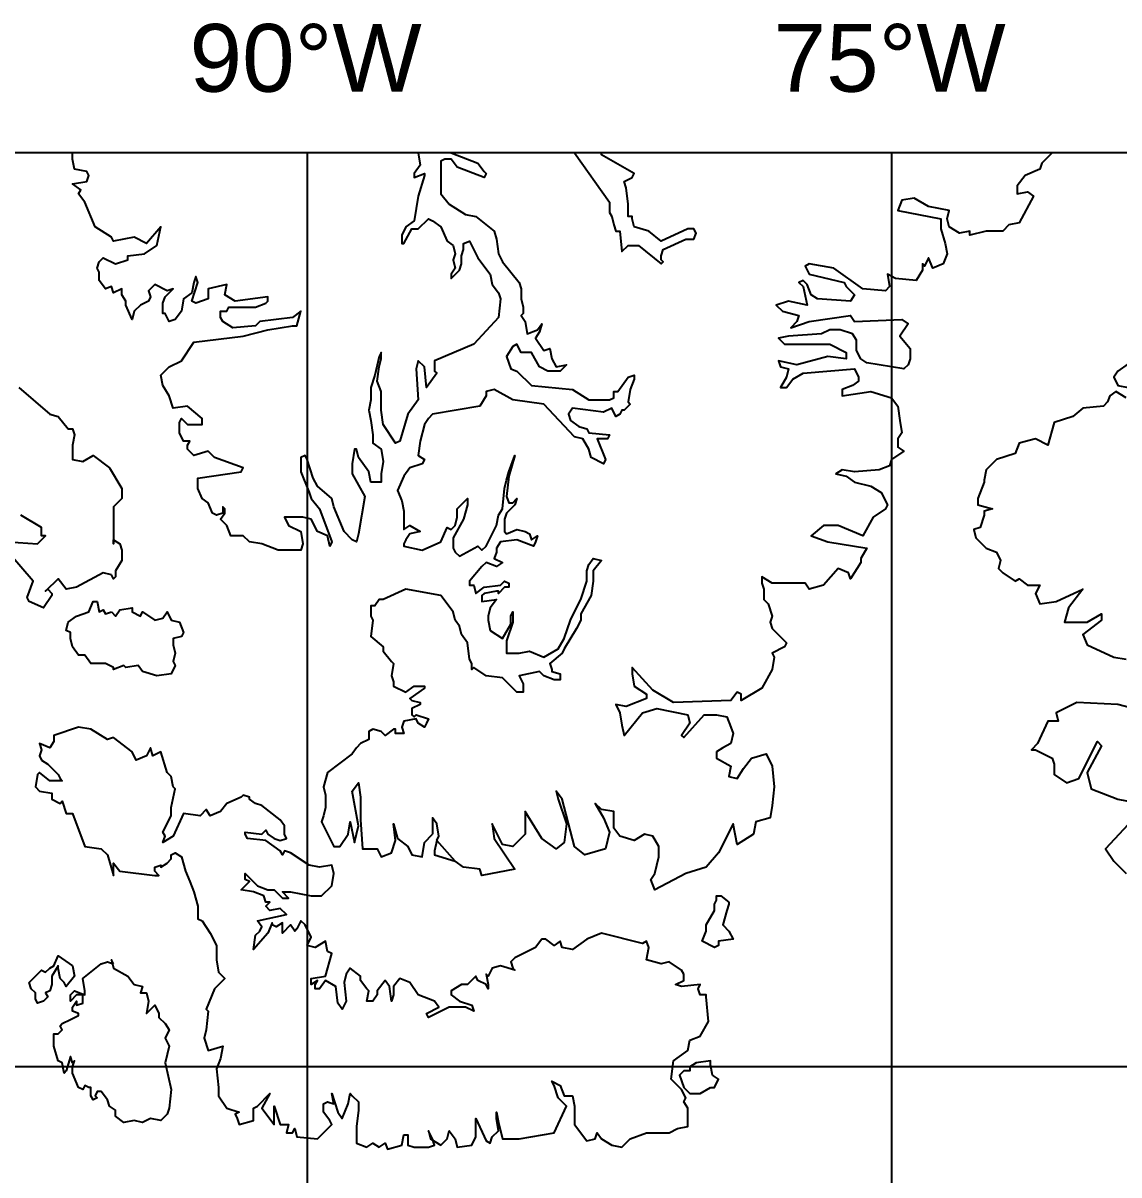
# Model space of a CAD drawing. Header units: millimetres. Extents: x 1844 to 27622, y 2629 to 17869.
# Drawn here: x 7987 to 9930, y 15827 to 17869 of the extents above; entities that cross this region are included whole.
import ezdxf

# ---------------------------------------------------------------- set-up
doc = ezdxf.new("R2010")
doc.units = ezdxf.units.MM
for name, color, linetype in [('COUNTRY', 212, 'Continuous'), ('FRAME', 252, 'Continuous'), ('经纬度标注', 7, 'Continuous'), ('网格线', 251, 'Continuous')]:
    doc.layers.add(name, color=color, linetype=linetype)
doc.styles.add('ARIAL', font='arial.ttf')

msp = doc.modelspace()

# ---------------------------------------------------------------- linework, layer by layer
at = {"layer": 'COUNTRY', "linetype": 'Continuous', "lineweight": -3}
for points in [[(8687.4, 17638.9), (8691, 17617), (8680.1, 17602.4), (8680.1, 17595.1), (8698.3, 17602.4), (8698.3, 17598.8), (8687.4, 17562.3), (8680.1, 17518.5), (8665.5, 17507.5), (8658.2, 17492.9), (8658.2, 17478.3), (8661.9, 17478.3), (8676.4, 17503.9), (8687.4, 17503.9), (8705.6, 17522.1), (8712.9, 17518.5), (8727.5, 17507.5), (8738.5, 17482), (8749.4, 17474.7), (8753.1, 17460.1), (8749.4, 17449.1), (8753.1, 17434.5), (8745.8, 17423.6), (8745.8, 17416.3), (8760.4, 17430.9), (8764, 17441.8), (8764, 17456.4), (8767.7, 17467.4), (8767.7, 17478.3), (8778.6, 17482), (8793.2, 17452.8), (8815.1, 17423.6), (8818.8, 17405.3), (8829.7, 17390.7), (8833.4, 17379.8), (8829.7, 17346.9), (8785.9, 17299.5), (8716.6, 17270.3), (8716.6, 17252), (8720.2, 17248.4), (8702, 17222.8), (8698.3, 17259.3), (8687.4, 17270.3), (8683.7, 17255.7), (8687.4, 17200.9), (8669.2, 17175.4), (8654.6, 17127.9), (8647.3, 17124.3), (8625.4, 17157.1), (8621.7, 17182.7), (8621.7, 17215.5), (8614.4, 17233.8), (8618.1, 17259.3), (8621.7, 17273.9), (8621.7, 17284.9), (8618.1, 17277.6), (8610.8, 17244.7), (8603.5, 17222.8), (8603.5, 17200.9), (8599.8, 17182.7), (8603.5, 17164.4), (8607.1, 17138.9), (8607.1, 17124.3), (8621.7, 17113.3), (8625.4, 17091.5), (8621.7, 17069.6), (8621.7, 17055), (8603.5, 17055), (8599.8, 17073.2), (8581.6, 17098.8), (8577.9, 17113.3), (8574.3, 17113.3), (8570.6, 17087.8), (8570.6, 17069.6), (8592.5, 17029.4), (8581.6, 16963.7), (8577.9, 16949.1), (8570.6, 16952.8), (8556, 16967.4), (8537.8, 17011.2), (8534.1, 17025.8), (8508.6, 17047.7), (8501.3, 17062.3), (8490.3, 17095.1), (8486.7, 17102.4), (8479.4, 17098.8), (8479.4, 17073.2), (8494, 17036.7), (8497.6, 17025.8), (8512.2, 17007.5), (8534.1, 16949.1), (8530.5, 16941.8), (8526.8, 16960.1), (8508.6, 16967.4), (8497.6, 16989.3), (8483, 16992.9), (8450.2, 16992.9), (8457.5, 16978.3), (8479.4, 16967.4), (8483, 16945.5), (8479.4, 16934.5), (8439.2, 16934.5), (8410, 16945.5), (8388.1, 16949.1), (8377.2, 16960.1), (8355.3, 16960.1), (8348, 16978.3), (8337, 16989.3), (8344.3, 17000.2), (8344.3, 17007.5), (8340.7, 17011.2), (8340.7, 17000.2), (8329.7, 16996.6), (8322.4, 17000.2), (8315.1, 17018.5), (8304.2, 17025.8), (8296.9, 17044), (8296.9, 17062.3), (8373.5, 17073.2), (8377.2, 17080.5), (8326.1, 17098.8), (8315.1, 17109.7), (8289.6, 17102.4), (8278.6, 17113.3), (8278.6, 17120.6), (8282.3, 17127.9), (8271.3, 17127.9), (8264, 17142.5), (8264, 17160.8), (8267.7, 17168.1), (8278.6, 17157.1), (8304.2, 17157.1), (8304.2, 17168.1), (8278.6, 17190), (8253.1, 17186.3), (8245.8, 17208.2), (8234.8, 17226.5), (8231.2, 17244.7), (8245.8, 17259.3), (8267.7, 17270.3), (8289.6, 17303.1), (8377.2, 17314.1), (8421, 17325), (8464.8, 17332.3), (8472.1, 17332.3), (8479.4, 17357.9), (8464.8, 17346.9), (8406.4, 17339.6), (8399.1, 17332.3), (8358.9, 17328.7), (8340.7, 17339.6), (8337, 17346.9), (8337, 17357.9), (8348, 17357.9), (8351.6, 17365.2), (8399.1, 17365.2), (8417.3, 17372.5), (8421, 17376.1), (8421, 17383.4), (8362.6, 17376.1), (8344.3, 17387.1), (8348, 17405.3), (8315.1, 17398), (8315.1, 17398), (8315.1, 17379.8), (8293.2, 17372.5), (8285.9, 17376.1), (8296.9, 17409), (8293.2, 17419.9), (8289.6, 17409), (8285.9, 17390.7), (8271.3, 17379.8), (8267.7, 17357.9), (8256.7, 17343.3), (8245.8, 17339.6), (8238.5, 17354.2), (8234.8, 17354.2), (8234.8, 17372.5), (8238.5, 17383.4), (8253.1, 17398), (8242.1, 17394.4), (8220.2, 17405.3), (8209.3, 17394.4), (8212.9, 17383.4), (8209.3, 17376.1), (8194.7, 17368.8), (8183.7, 17357.9), (8180.1, 17343.3), (8169.2, 17368.8), (8169.2, 17376.1), (8161.9, 17387.1), (8161.9, 17398), (8147.3, 17390.7), (8143.6, 17401.7), (8132.7, 17398), (8121.7, 17412.6), (8121.7, 17427.2), (8118.1, 17434.5), (8121.7, 17445.5), (8129, 17452.8), (8150.9, 17441.8), (8172.8, 17449.1), (8172.8, 17456.4), (8202, 17460.1), (8223.9, 17474.7), (8231.2, 17507.5), (8205.6, 17478.3), (8183.7, 17489.3), (8147.3, 17482), (8143.6, 17489.3), (8114.4, 17507.5), (8096.2, 17551.3), (8085.2, 17565.9), (8088.9, 17573.2), (8074.3, 17584.2), (8099.8, 17587.8), (8103.5, 17598.8), (8099.8, 17606), (8077.9, 17609.7), (8074.3, 17627.9), (8074.3, 17638.9)], [(8745.8, 17638.9), (8793.2, 17620.6), (8804.2, 17606), (8807.8, 17602.4), (8804.2, 17595.1), (8756.7, 17613.3), (8745.8, 17627.9), (8734.8, 17627.9), (8727.5, 17624.3), (8727.5, 17576.9), (8727.5, 17565.9), (8742.1, 17547.7), (8771.3, 17529.4), (8789.6, 17525.8), (8822.4, 17500.2), (8826.1, 17485.6), (8829.7, 17460.1), (8837, 17445.5), (8866.2, 17409), (8869.9, 17398), (8869.9, 17379.8), (8873.5, 17365.2), (8873.5, 17354.2), (8869.9, 17350.6), (8877.2, 17339.6), (8880.8, 17317.7), (8899.1, 17325), (8906.4, 17336), (8902.7, 17321.4), (8895.4, 17310.4), (8910, 17288.5), (8921, 17292.2), (8924.6, 17273.9), (8931.9, 17259.3), (8950.2, 17263), (8939.2, 17252), (8917.3, 17252), (8902.7, 17259.3), (8888.1, 17284.9), (8869.9, 17284.9), (8862.6, 17299.5), (8855.3, 17295.8), (8844.3, 17277.6), (8851.6, 17255.7), (8862.6, 17252), (8888.1, 17226.5), (8961.1, 17219.2), (8990.3, 17200.9), (9026.8, 17200.9), (9034.1, 17204.6), (9034.1, 17215.5), (9041.4, 17215.5), (9059.7, 17241.1), (9070.6, 17244.7), (9070.6, 17237.4), (9063.3, 17219.2), (9059.7, 17197.3), (9063.3, 17193.6), (9052.4, 17182.7), (9048.7, 17182.7), (9045.1, 17175.4), (9037.8, 17171.7), (9030.5, 17186.3), (9015.9, 17179), (8961.1, 17186.3), (8953.8, 17175.4), (8957.5, 17164.4), (8972.1, 17153.5), (8986.7, 17149.8), (8990.3, 17142.5), (9026.8, 17138.9), (9023.2, 17131.6), (9004.9, 17131.6), (9019.5, 17095.1), (9015.9, 17087.8), (8994, 17098.8), (8990.3, 17113.3), (8979.4, 17131.6), (8964.8, 17135.2), (8910, 17193.6), (8855.3, 17200.9), (8822.4, 17219.2), (8807.8, 17215.5), (8807.8, 17208.2), (8796.9, 17190), (8712.9, 17175.4), (8705.6, 17168.1), (8698.3, 17157.1), (8691, 17127.9), (8687.4, 17102.4), (8698.3, 17095.1), (8694.7, 17087.8), (8672.8, 17080.5), (8661.9, 17065.9), (8650.9, 17040.4), (8658.2, 17022.1), (8661.9, 17003.9), (8661.9, 16996.6), (8661.9, 16978.3), (8661.9, 16971), (8672.8, 16978.3), (8691, 16967.4), (8672.8, 16963.7), (8665.5, 16952.8), (8661.9, 16945.5), (8661.9, 16941.8), (8694.7, 16934.5), (8727.5, 16949.1), (8738.5, 16974.7), (8745.8, 16971), (8753.1, 16978.3), (8756.7, 16992.9), (8756.7, 17007.5), (8775, 17025.8), (8775, 17014.8), (8767.7, 16989.3), (8749.4, 16956.4), (8749.4, 16949.1), (8749.4, 16938.2), (8753.1, 16930.9), (8760.4, 16923.6), (8793.2, 16941.8), (8800.5, 16934.5), (8807.8, 16941.8), (8826.1, 16978.3), (8829.7, 16996.6), (8837, 17007.5), (8840.7, 17044), (8844.3, 17058.6), (8848, 17073.2), (8858.9, 17102.4), (8848, 17065.9), (8844.3, 17029.4), (8848, 17018.5), (8855.3, 17018.5), (8862.6, 17025.8), (8858.9, 17014.8), (8844.3, 17000.2), (8840.7, 16989.3), (8840.7, 16967.4), (8844.3, 16963.7), (8862.6, 16971), (8877.2, 16967.4), (8884.5, 16963.7), (8888.1, 16952.8), (8899.1, 16960.1), (8895.4, 16949.1), (8891.8, 16941.8), (8862.6, 16952.8), (8833.4, 16949.1), (8826.1, 16938.2), (8826.1, 16930.9), (8822.4, 16919.9), (8837, 16912.6), (8826.1, 16905.3), (8807.8, 16912.6), (8800.5, 16905.3), (8778.6, 16879.8), (8778.6, 16872.5), (8785.9, 16872.5), (8789.6, 16857.9), (8804.2, 16868.8), (8833.4, 16872.5), (8840.7, 16879.8), (8848, 16876.1), (8848, 16868.8), (8840.7, 16868.8), (8829.7, 16857.9), (8829.7, 16861.5), (8826.1, 16861.5), (8804.2, 16857.9), (8800.5, 16854.2), (8800.5, 16846.9), (8800.5, 16843.3), (8826.1, 16846.9), (8815.1, 16832.3), (8811.5, 16817.7), (8811.5, 16810.4), (8815.1, 16792.2), (8837, 16777.6), (8851.6, 16803.1), (8851.6, 16817.7), (8855.3, 16825), (8855.3, 16806.8), (8844.3, 16773.9), (8844.3, 16752), (8866.2, 16752), (8884.5, 16755.7), (8910, 16744.7), (8935.6, 16759.3), (8946.5, 16777.6), (8957.5, 16810.4), (8968.4, 16832.3), (8975.7, 16846.9), (8986.7, 16879.8), (8986.7, 16898), (8990.3, 16909), (8997.6, 16919.9), (9012.2, 16916.3), (8997.6, 16898), (8997.6, 16879.8), (8994, 16854.2), (8975.7, 16821.4), (8975.7, 16810.4), (8968.4, 16795.8), (8946.5, 16759.3), (8942.9, 16752), (8921, 16733.8), (8924.6, 16722.8), (8924.6, 16719.2), (8939.2, 16715.5), (8939.2, 16704.6), (8928.3, 16704.6), (8910, 16711.9), (8902.7, 16719.2), (8866.2, 16711.9), (8873.5, 16697.3), (8873.5, 16693.6), (8873.5, 16682.7), (8862.6, 16682.7), (8837, 16708.2), (8807.8, 16711.9), (8785.9, 16726.5), (8782.3, 16722.8), (8782.3, 16733.8), (8778.6, 16741.1), (8775, 16770.3), (8764, 16784.9), (8760.4, 16799.5), (8753.1, 16810.4), (8749.4, 16825), (8727.5, 16854.2), (8665.5, 16865.2), (8625.4, 16846.9), (8618.1, 16846.9), (8610.8, 16836), (8603.5, 16836), (8603.5, 16821.4), (8603.5, 16817.7), (8607.1, 16810.4), (8603.5, 16781.2), (8625.4, 16763), (8625.4, 16755.7), (8640, 16737.4), (8643.6, 16733.8), (8640, 16711.9), (8643.6, 16700.9), (8643.6, 16693.6), (8665.5, 16682.7), (8680.1, 16693.6), (8698.3, 16693.6), (8698.3, 16690), (8672.8, 16671.7), (8676.4, 16668.1), (8691, 16664.4), (8691, 16660.8), (8676.4, 16653.5), (8676.4, 16642.5), (8680.1, 16638.9), (8683.7, 16642.5), (8705.6, 16635.2), (8702, 16627.9), (8698.3, 16620.6), (8687.4, 16627.9), (8683.7, 16635.2), (8661.9, 16631.6), (8658.2, 16620.6), (8661.9, 16609.7), (8647.3, 16609.7), (8647.3, 16617), (8643.6, 16617), (8629, 16606), (8621.7, 16613.3), (8607.1, 16617), (8599.8, 16613.3), (8599.8, 16598.8), (8585.2, 16591.5), (8577.9, 16584.2), (8570.6, 16573.2), (8526.8, 16540.4), (8519.5, 16514.8), (8523.2, 16500.2), (8523.2, 16478.3), (8519.5, 16463.7), (8515.9, 16452.8), (8537.8, 16409), (8548.7, 16409), (8563.3, 16430.9), (8567, 16452.8), (8574.3, 16416.3), (8581.6, 16445.5), (8570.6, 16507.5), (8581.6, 16522.1), (8585.2, 16496.6), (8585.2, 16456.4), (8588.9, 16405.3), (8614.4, 16405.3), (8621.7, 16390.7), (8640, 16398), (8647.3, 16419.9), (8643.6, 16449.1), (8650.9, 16423.6), (8669.2, 16409), (8676.4, 16394.4), (8694.7, 16390.7), (8698.3, 16416.3), (8712.9, 16430.9)], [(9811.5, 17638.9), (9793.2, 17620.6), (9789.6, 17609.7), (9764, 17598.8), (9749.4, 17580.5), (9749.4, 17565.9), (9767.7, 17569.6), (9778.6, 17562.3), (9753.1, 17514.8), (9734.8, 17511.2), (9723.9, 17500.2), (9694.7, 17500.2), (9665.5, 17492.9), (9665.5, 17500.2), (9647.3, 17496.6), (9629, 17507.5), (9625.4, 17522.1), (9629, 17536.7), (9592.5, 17544), (9567, 17558.6), (9545.1, 17555), (9537.8, 17536.7), (9614.4, 17522.1), (9614.4, 17503.9), (9621.7, 17478.3), (9625.4, 17460.1), (9618.1, 17441.8), (9599.8, 17434.5), (9592.5, 17452.8), (9585.2, 17438.2), (9581.6, 17441.8), (9581.6, 17430.9), (9570.6, 17412.6), (9534.1, 17416.3), (9519.5, 17423.6), (9523.2, 17401.7), (9515.9, 17394.4), (9475.7, 17398), (9424.6, 17434.5), (9380.8, 17441.8), (9373.5, 17438.2), (9380.8, 17423.6), (9442.9, 17409), (9446.5, 17401.7), (9461.1, 17387.1), (9453.8, 17376.1), (9395.4, 17379.8), (9384.5, 17387.1), (9377.2, 17405.3), (9369.9, 17412.6), (9362.6, 17409), (9369.9, 17401.7), (9377.2, 17368.8), (9344.3, 17376.1), (9322.4, 17368.8), (9333.4, 17357.9), (9362.6, 17350.6), (9358.9, 17339.6), (9348, 17328.7), (9380.8, 17339.6), (9453.8, 17350.6), (9461.1, 17339.6), (9545.1, 17343.3), (9556, 17336), (9541.4, 17314.1), (9559.7, 17292.2), (9559.7, 17273.9), (9556, 17263), (9548.7, 17255.7), (9483, 17266.6), (9472.1, 17273.9), (9464.8, 17288.5), (9464.8, 17306.8), (9457.5, 17317.7), (9435.6, 17325), (9417.3, 17325), (9402.7, 17317.7), (9344.3, 17314.1), (9326.1, 17310.4), (9337, 17299.5), (9417.3, 17299.5), (9446.5, 17284.9), (9446.5, 17273.9), (9413.7, 17277.6), (9358.9, 17263), (9326.1, 17270.3), (9329.7, 17259.3), (9344.3, 17255.7), (9340.7, 17241.1), (9329.7, 17222.8), (9340.7, 17222.8), (9351.6, 17237.4), (9369.9, 17248.4), (9461.1, 17255.7), (9468.4, 17241.1), (9468.4, 17233.8), (9457.5, 17226.5), (9439.2, 17219.2), (9439.2, 17208.2), (9490.3, 17215.5), (9526.8, 17204.6), (9537.8, 17190), (9541.4, 17164.4), (9545.1, 17142.5), (9537.8, 17131.6), (9537.8, 17117), (9548.7, 17109.7), (9526.8, 17095.1), (9523.2, 17084.2), (9504.9, 17076.9), (9461.1, 17073.2), (9439.2, 17076.9), (9428.3, 17069.6), (9446.5, 17065.9), (9461.1, 17055), (9490.3, 17047.7), (9508.6, 17036.7), (9519.5, 17014.8), (9515.9, 17007.5), (9494, 16992.9), (9475.7, 16960.1), (9431.9, 16978.3), (9406.4, 16978.3), (9384.5, 16960.1), (9413.7, 16949.1), (9483, 16938.2), (9472.1, 16919.9), (9472.1, 16912.6), (9453.8, 16883.4), (9450.2, 16894.4), (9431.9, 16901.7), (9406.4, 16872.5), (9380.8, 16865.2), (9373.5, 16876.1), (9315.1, 16876.1), (9296.9, 16887.1), (9296.9, 16876.1), (9300.5, 16865.2), (9300.5, 16850.6), (9300.5, 16846.9), (9307.8, 16839.6), (9315.1, 16817.7), (9311.5, 16806.8), (9315.1, 16795.8), (9340.7, 16770.3), (9337, 16763), (9315.1, 16752), (9318.8, 16744.7), (9315.1, 16722.8), (9296.9, 16690), (9260.4, 16668.1), (9260.4, 16668.1), (9260.4, 16679), (9253.1, 16682.7), (9242.1, 16668.1), (9140, 16664.4), (9103.5, 16686.3), (9067, 16726.5), (9067, 16715.5), (9070.6, 16693.6), (9092.5, 16679), (9092.5, 16671.7), (9056, 16657.1), (9037.8, 16660.8), (9045.1, 16646.2), (9048.7, 16624.3), (9052.4, 16606), (9085.2, 16646.2), (9110.8, 16653.5), (9165.5, 16642.5), (9169.2, 16627.9), (9154.6, 16606), (9158.2, 16602.4), (9194.7, 16642.5), (9216.6, 16642.5), (9234.8, 16638.9), (9242.1, 16620.6), (9245.8, 16609.7), (9242.1, 16591.5), (9227.5, 16584.2), (9216.6, 16576.9), (9216.6, 16565.9), (9242.1, 16551.3), (9238.5, 16533.1), (9253.1, 16529.4), (9264, 16547.7), (9278.6, 16565.9), (9304.2, 16573.2), (9315.1, 16551.3), (9318.8, 16514.8), (9315.1, 16482), (9311.5, 16460.1), (9285.9, 16452.8), (9282.3, 16430.9), (9253.1, 16412.6), (9245.8, 16449.1), (9220.2, 16398), (9198.3, 16372.5), (9161.9, 16361.5), (9107.1, 16332.3), (9099.8, 16350.6), (9107.1, 16361.5), (9114.4, 16390.7), (9114.4, 16409), (9103.5, 16427.2), (9088.9, 16430.9), (9070.6, 16419.9), (9045.1, 16427.2), (9034.1, 16441.8), (9034.1, 16463.7), (9034.1, 16471), (9012.2, 16474.7), (9001.3, 16485.6), (9015.9, 16460.1), (9026.8, 16434.5), (9019.5, 16405.3), (8983, 16394.4), (8964.8, 16409), (8942.9, 16492.9), (8931.9, 16507.5), (8935.6, 16492.9), (8950.2, 16449.1), (8946.5, 16416.3), (8931.9, 16405.3), (8906.4, 16423.6), (8877.2, 16471), (8877.2, 16430.9), (8855.3, 16409), (8837, 16412.6), (8818.8, 16449.1), (8822.4, 16423.6), (8858.9, 16368.8), (8800.5, 16357.9), (8796.9, 16368.8), (8767.7, 16372.5), (8753.1, 16383.4)], [(8964.8, 17638.9), (9026.8, 17551.3), (9026.8, 17533.1), (9030.5, 17525.8), (9034.1, 17511.2), (9037.8, 17500.2), (9045.1, 17500.2), (9048.7, 17463.7), (9059.7, 17474.7), (9077.9, 17474.7), (9118.1, 17441.8), (9121.7, 17445.5), (9118.1, 17449.1), (9118.1, 17456.4), (9121.7, 17467.4), (9161.9, 17485.6), (9176.4, 17485.6), (9180.1, 17496.6), (9176.4, 17503.9), (9165.5, 17503.9), (9118.1, 17482), (9096.2, 17500.2), (9070.6, 17507.5), (9067, 17522.1), (9067, 17525.8), (9059.7, 17525.8), (9059.7, 17547.7), (9056, 17576.9), (9052.4, 17587.8), (9067, 17595.1), (9070.6, 17602.4), (9012.2, 17635.2), (9012.2, 17638.9)], [(9964.8, 17277.6), (9928.3, 17252), (9921, 17241.1), (9928.3, 17226.5), (9946.5, 17222.8)], [(7979.4, 17222.8), (8034.1, 17175.4), (8048.7, 17171.7), (8067, 17149.8), (8074.3, 17149.8), (8077.9, 17138.9), (8074.3, 17120.6), (8074.3, 17109.7), (8074.3, 17095.1), (8092.5, 17091.5), (8110.8, 17102.4), (8140, 17080.5), (8161.9, 17044), (8161.9, 17033.1), (8161.9, 17025.8), (8147.3, 17011.2), (8147.3, 16952.8), (8147.3, 16945.5), (8147.3, 16952.8), (8158.2, 16945.5), (8161.9, 16934.5), (8161.9, 16916.3), (8150.9, 16898), (8150.9, 16887.1), (8147.3, 16883.4), (8143.6, 16890.7)], [(9942.9, 17204.6), (9924.6, 17215.5), (9913.7, 17208.2), (9910, 17197.3), (9902.7, 17190), (9866.2, 17186.3), (9848, 17171.7), (9815.1, 17160.8), (9804.2, 17120.6), (9782.3, 17131.6), (9753.1, 17124.3), (9745.8, 17106), (9712.9, 17095.1), (9694.7, 17076.9), (9691, 17058.6), (9691, 17055), (9680.1, 17025.8), (9680.1, 17014.8), (9705.6, 17007.5), (9691, 17003.9), (9691, 16996.6), (9683.7, 16974.7), (9672.8, 16971), (9676.4, 16956.4), (9694.7, 16938.2), (9712.9, 16930.9), (9720.2, 16916.3), (9716.6, 16901.7), (9723.9, 16894.4), (9745.8, 16879.8), (9753.1, 16883.4), (9767.7, 16872.5), (9789.6, 16872.5), (9782.3, 16857.9), (9789.6, 16839.6), (9818.8, 16843.3), (9866.2, 16865.2), (9840.7, 16832.3), (9833.4, 16806.8), (9873.5, 16806.8), (9899.1, 16821.4), (9899.1, 16810.4), (9866.2, 16784.9), (9873.5, 16766.6), (9921, 16744.7), (9942.9, 16741.1)], [(7961.1, 16949.1), (8012.2, 16945.5), (8026.8, 16960.1), (8019.5, 16960.1), (8019.5, 16974.7), (7983, 16996.6)], [(8143.6, 16890.7), (8129, 16894.4), (8081.6, 16868.8), (8063.3, 16865.2), (8048.7, 16883.4), (8026.8, 16861.5), (8030.5, 16865.2), (8037.8, 16857.9), (8037.8, 16854.2), (8023.2, 16832.3), (7997.6, 16843.3), (7994, 16850.6), (8004.9, 16879.8), (7957.5, 16934.5)], [(8143.6, 16825), (8150.9, 16817.7), (8158.2, 16828.7), (8180.1, 16832.3), (8180.1, 16825), (8194.7, 16817.7), (8198.3, 16825), (8220.2, 16810.4), (8234.8, 16814.1), (8242.1, 16825), (8249.4, 16810.4), (8264, 16806.8), (8271.3, 16788.5), (8267.7, 16781.2), (8253.1, 16777.6), (8253.1, 16770.3), (8253.1, 16766.6), (8256.7, 16752), (8253.1, 16737.4), (8256.7, 16730.1), (8249.4, 16715.5), (8223.9, 16711.9), (8198.3, 16719.2), (8191, 16730.1), (8169.2, 16726.5), (8165.5, 16730.1), (8147.3, 16722.8), (8147.3, 16726.5), (8132.7, 16733.8), (8107.1, 16733.8), (8096.2, 16748.4), (8085.2, 16748.4), (8074.3, 16763), (8070.6, 16777.6), (8070.6, 16788.5), (8063.3, 16792.2), (8067, 16806.8), (8081.6, 16817.7), (8103.5, 16825), (8110.8, 16843.3), (8118.1, 16843.3), (8121.7, 16825), (8129, 16828.7), (8132.7, 16821.4), (8143.6, 16825)], [(9997.6, 16642.5), (9928.3, 16660.8), (9855.3, 16664.4), (9818.8, 16646.2), (9822.4, 16631.6), (9804.2, 16631.6), (9785.9, 16591.5), (9775, 16580.5), (9782.3, 16580.5), (9811.5, 16565.9), (9815.1, 16555), (9815.1, 16536.7), (9837, 16522.1), (9858.9, 16529.4), (9891.8, 16595.1), (9899.1, 16587.8), (9873.5, 16540.4), (9880.8, 16511.2), (9928.3, 16492.9), (9968.4, 16485.6)], [(8147.3, 16602.4), (8136.3, 16598.8), (8107.1, 16617), (8085.2, 16620.6), (8041.4, 16606), (8041.4, 16595.1), (8034.1, 16584.2), (8015.9, 16591.5), (8019.5, 16580.5), (8015.9, 16569.6), (8019.5, 16562.3), (8030.5, 16555), (8048.7, 16536.7), (8052.4, 16529.4), (8056, 16525.8), (8034.1, 16525.8), (8015.9, 16540.4), (8012.2, 16536.7), (8008.6, 16514.8), (8015.9, 16507.5), (8037.8, 16503.9), (8037.8, 16492.9), (8052.4, 16485.6), (8056, 16489.3), (8063.3, 16467.4), (8074.3, 16467.4), (8096.2, 16409), (8125.4, 16405.3), (8136.3, 16394.4), (8147.3, 16357.9), (8147.3, 16379.8), (8158.2, 16365.2), (8220.2, 16357.9), (8227.5, 16357.9), (8220.2, 16365.2), (8220.2, 16372.5), (8231.2, 16376.1), (8231.2, 16372.5), (8242.1, 16379.8), (8249.4, 16387.1), (8249.4, 16394.4), (8256.7, 16398), (8267.7, 16390.7), (8275, 16365.2), (8282.3, 16346.9), (8289.6, 16328.7), (8296.9, 16303.1), (8296.9, 16281.2), (8304.2, 16277.6), (8318.8, 16255.7), (8329.7, 16233.8), (8329.7, 16208.2), (8333.4, 16186.3), (8344.3, 16175.4), (8326.1, 16157.1), (8311.5, 16120.6), (8315.1, 16117), (8311.5, 16084.2), (8307.8, 16069.6), (8315.1, 16047.7), (8340.7, 16055), (8337, 16033.1), (8329.7, 16014.8), (8333.4, 15982), (8333.4, 15967.4), (8348, 15945.5), (8369.9, 15938.2), (8362.6, 15934.5), (8366.2, 15927.2), (8369.9, 15916.3), (8395.4, 15923.6), (8395.4, 15945.5), (8402.7, 15949.1), (8424.6, 15971), (8410, 15945.5), (8431.9, 15916.3), (8431.9, 15949.1), (8442.9, 15916.3), (8457.5, 15916.3), (8453.8, 15901.7), (8464.8, 15901.7), (8468.4, 15909), (8472.1, 15894.4), (8508.6, 15890.7), (8534.1, 15916.3), (8530.5, 15923.6), (8519.5, 15938.2), (8519.5, 15952.8), (8519.5, 15952.8), (8526.8, 15956.4), (8537.8, 15952.8), (8534.1, 15971), (8545.1, 15938.2), (8552.4, 15927.2), (8563.3, 15952.8), (8567, 15971), (8570.6, 15967.4), (8581.6, 15956.4), (8581.6, 15941.8), (8577.9, 15912.6), (8577.9, 15883.4), (8596.2, 15876.1), (8607.1, 15883.4), (8618.1, 15876.1), (8629, 15883.4), (8632.7, 15872.5), (8658.2, 15879.8), (8661.9, 15898), (8669.2, 15898), (8669.2, 15879.8), (8680.1, 15876.1), (8705.6, 15876.1), (8716.6, 15879.8), (8712.9, 15890.7), (8705.6, 15905.3), (8709.3, 15890.7), (8727.5, 15879.8), (8738.5, 15890.7), (8742.1, 15905.3), (8753.1, 15890.7), (8756.7, 15876.1), (8782.3, 15879.8), (8789.6, 15894.4), (8789.6, 15927.2), (8807.8, 15887.1), (8815.1, 15883.4), (8818.8, 15894.4), (8829.7, 15905.3), (8826.1, 15927.2), (8826.1, 15938.2), (8829.7, 15919.9), (8837, 15890.7), (8866.2, 15890.7), (8928.3, 15901.7), (8950.2, 15949.1), (8935.6, 15963.7), (8928.3, 15985.6), (8924.6, 15992.9), (8939.2, 15985.6), (8946.5, 15967.4), (8961.1, 15967.4), (8964.8, 15949.1), (8964.8, 15916.3), (8986.7, 15887.1), (9001.3, 15890.7), (9004.9, 15901.7), (9012.2, 15890.7), (9030.5, 15879.8), (9048.7, 15876.1), (9063.3, 15890.7), (9092.5, 15901.7), (9132.7, 15901.7), (9147.3, 15909), (9165.5, 15912.6), (9165.5, 15945.5), (9158.2, 15956.4), (9161.9, 15963.7), (9154.6, 15978.3), (9136.3, 15996.6), (9140, 16029.4), (9150.9, 16036.7), (9165.5, 16047.7), (9169.2, 16065.9), (9187.4, 16073.2), (9202, 16098.8), (9198.3, 16142.5), (9198.3, 16146.2), (9187.4, 16146.2), (9183.7, 16157.1), (9187.4, 16164.4), (9154.6, 16160.8), (9143.6, 16164.4), (9158.2, 16171.7), (9158.2, 16182.7), (9154.6, 16190), (9132.7, 16204.6), (9118.1, 16200.9), (9092.5, 16208.2), (9096.2, 16230.1), (9092.5, 16241.1), (9085.2, 16237.4), (9012.2, 16255.7), (8986.7, 16244.7), (8961.1, 16226.5), (8942.9, 16230.1), (8939.2, 16241.1), (8928.3, 16233.8), (8913.7, 16244.7), (8906.4, 16244.7), (8895.4, 16230.1), (8858.9, 16211.9), (8851.6, 16204.6), (8855.3, 16193.6), (8858.9, 16190), (8833.4, 16197.3), (8818.8, 16193.6), (8811.5, 16179), (8807.8, 16182.7), (8811.5, 16164.4), (8811.5, 16157.1), (8807.8, 16164.4), (8793.2, 16171.7), (8789.6, 16179), (8775, 16164.4), (8764, 16164.4), (8745.8, 16153.5), (8745.8, 16146.2), (8760.4, 16135.2), (8782.3, 16127.9), (8785.9, 16117), (8771.3, 16124.3), (8742.1, 16124.3), (8705.6, 16106), (8702, 16113.3), (8723.9, 16124.3), (8716.6, 16135.2), (8687.4, 16146.2), (8672.8, 16168.1), (8654.6, 16175.4), (8643.6, 16160.8), (8643.6, 16146.2), (8640, 16135.2), (8636.3, 16160.8), (8629, 16171.7), (8614.4, 16153.5), (8614.4, 16146.2), (8607.1, 16135.2), (8596.2, 16135.2), (8599.8, 16153.5), (8596.2, 16157.1), (8585.2, 16171.7), (8585.2, 16179), (8567, 16193.6), (8559.7, 16182.7), (8556, 16168.1), (8559.7, 16135.2), (8552.4, 16120.6), (8545.1, 16131.6), (8541.4, 16160.8), (8523.2, 16171.7), (8512.2, 16157.1), (8504.9, 16157.1), (8504.9, 16164.4), (8508.6, 16171.7), (8497.6, 16164.4), (8497.6, 16175.4), (8523.2, 16179), (8534.1, 16219.2), (8526.8, 16222.8), (8523.2, 16241.1), (8504.9, 16230.1), (8490.3, 16233.8), (8497.6, 16248.4), (8486.7, 16270.3), (8479.4, 16277.6), (8472.1, 16263), (8468.4, 16259.3), (8461.1, 16270.3), (8446.5, 16255.7), (8446.5, 16273.9), (8435.6, 16266.6), (8428.3, 16270.3), (8428.3, 16273.9), (8421, 16255.7), (8395.4, 16226.5), (8399.1, 16252), (8406.4, 16259.3), (8410, 16266.6), (8402.7, 16277.6), (8453.8, 16288.5), (8442.9, 16299.5), (8424.6, 16295.8), (8417.3, 16303.1), (8421, 16306.8), (8424.6, 16310.4), (8417.3, 16310.4), (8413.7, 16321.4), (8395.4, 16328.7), (8373.5, 16332.3), (8388.1, 16346.9), (8380.8, 16350.6), (8380.8, 16361.5), (8402.7, 16339.6), (8421, 16332.3), (8431.9, 16332.3), (8446.5, 16317.7), (8457.5, 16317.7), (8446.5, 16328.7), (8461.1, 16328.7), (8497.6, 16321.4), (8515.9, 16321.4), (8534.1, 16339.6), (8537.8, 16361.5), (8534.1, 16376.1), (8512.2, 16372.5), (8494, 16376.1), (8461.1, 16398), (8450.2, 16401.7), (8446.5, 16394.4), (8442.9, 16401.7), (8417.3, 16419.9), (8384.5, 16423.6), (8380.8, 16430.9), (8380.8, 16434.5), (8410, 16430.9), (8417.3, 16438.2), (8421, 16430.9), (8431.9, 16423.6), (8442.9, 16419.9), (8453.8, 16423.6), (8450.2, 16430.9), (8450.2, 16445.5), (8442.9, 16456.4), (8410, 16482), (8399.1, 16485.6), (8388.1, 16492.9), (8388.1, 16496.6), (8377.2, 16500.2), (8373.5, 16496.6), (8348, 16485.6), (8337, 16471), (8318.8, 16463.7), (8311.5, 16474.7), (8300.5, 16463.7), (8271.3, 16467.4), (8253.1, 16427.2), (8234.8, 16416.3), (8238.5, 16427.2), (8234.8, 16434.5), (8249.4, 16463.7), (8249.4, 16478.3), (8256.7, 16511.2), (8253.1, 16514.8), (8249.4, 16533.1), (8242.1, 16540.4), (8231.2, 16576.9), (8216.6, 16569.6), (8212.9, 16584.2), (8205.6, 16569.6), (8187.4, 16562.3), (8180.1, 16576.9), (8147.3, 16602.4)], [(8720.2, 16419.9), (8723.9, 16427.2), (8720.2, 16449.1), (8712.9, 16460.1), (8712.9, 16430.9)], [(9953.8, 16456.4), (9906.4, 16405.3), (9921, 16383.4), (9942.9, 16361.5)], [(8720.2, 16419.9), (8716.6, 16401.7), (8716.6, 16394.4), (8753.1, 16383.4)], [(8753.1, 16383.4), (8720.2, 16419.9)], [(9238.5, 16310.4), (9238.5, 16306.8), (9234.8, 16295.8), (9227.5, 16270.3), (9238.5, 16259.3), (9245.8, 16244.7), (9220.2, 16241.1), (9220.2, 16233.8), (9212.9, 16230.1), (9191, 16241.1), (9198.3, 16259.3), (9198.3, 16270.3), (9212.9, 16295.8), (9212.9, 16306.8), (9216.6, 16314.1), (9216.6, 16321.4), (9223.9, 16321.4), (9238.5, 16310.4)], [(8048.7, 16193.6), (8048.7, 16197.3), (8037.8, 16179), (8037.8, 16171.7), (8037.8, 16164.4), (8034.1, 16153.5), (8026.8, 16149.8), (8030.5, 16142.5), (8023.2, 16135.2), (8012.2, 16131.6), (8008.6, 16138.9), (8008.6, 16149.8), (8001.3, 16157.1), (7997.6, 16168.1), (8019.5, 16190), (8026.8, 16186.3), (8034.1, 16193.6), (8041.4, 16197.3), (8048.7, 16215.5), (8074.3, 16197.3), (8077.9, 16179), (8063.3, 16160.8), (8059.7, 16168.1), (8052.4, 16175.4), (8048.7, 16193.6)], [(8147.3, 16200.9), (8143.6, 16208.2), (8147.3, 16193.6), (8172.8, 16179), (8183.7, 16164.4), (8198.3, 16160.8), (8194.7, 16149.8), (8205.6, 16149.8), (8209.3, 16135.2), (8205.6, 16113.3), (8220.2, 16127.9), (8227.5, 16113.3), (8227.5, 16106), (8238.5, 16095.1), (8245.8, 16084.2), (8238.5, 16069.6), (8245.8, 16055), (8238.5, 16025.8), (8249.4, 15978.3), (8245.8, 15945.5), (8242.1, 15934.5), (8231.2, 15923.6), (8212.9, 15927.2), (8198.3, 15919.9), (8183.7, 15923.6), (8165.5, 15919.9), (8150.9, 15930.9), (8150.9, 15941.8), (8140, 15949.1), (8136.3, 15960.1), (8125.4, 15974.7), (8118.1, 15974.7), (8114.4, 15967.4), (8118.1, 15963.7), (8110.8, 15960.1), (8107.1, 15967.4), (8107.1, 15982), (8103.5, 15982), (8096.2, 15985.6), (8092.5, 15978.3), (8085.2, 15982), (8074.3, 16007.5), (8074.3, 16018.5), (8077.9, 16029.4), (8074.3, 16025.8), (8070.6, 16036.7), (8063.3, 16011.2), (8059.7, 16007.5), (8056, 16025.8), (8048.7, 16029.4), (8041.4, 16055), (8041.4, 16065.9), (8041.4, 16076.9), (8048.7, 16076.9), (8056, 16084.2), (8052.4, 16091.5), (8056, 16095.1), (8070.6, 16102.4), (8085.2, 16109.7), (8085.2, 16113.3), (8074.3, 16117), (8074.3, 16124.3), (8081.6, 16135.2), (8081.6, 16127.9), (8092.5, 16131.6), (8092.5, 16146.2), (8081.6, 16146.2), (8070.6, 16135.2), (8070.6, 16146.2), (8077.9, 16153.5), (8096.2, 16146.2), (8096.2, 16153.5), (8092.5, 16175.4), (8125.4, 16200.9), (8136.3, 16204.6), (8147.3, 16200.9)], [(9205.6, 15982), (9212.9, 15982), (9220.2, 15996.6), (9209.3, 16003.9), (9205.6, 16022.1), (9205.6, 16029.4), (9180.1, 16025.8), (9169.2, 16018.5), (9169.2, 16011.2), (9158.2, 16011.2), (9150.9, 16003.9), (9158.2, 15982), (9169.2, 15971), (9187.4, 15971), (9205.6, 15982)]]:
    msp.add_lwpolyline(points, dxfattribs=at)
at = {"layer": 'FRAME', "linetype": 'Continuous'}
msp.add_lwpolyline([(27147.3, 17638.9), (2271.3, 17638.9), (2271.3, 2828.7), (27147.3, 2828.7), (27147.3, 17638.9)], dxfattribs=at)
at = {"layer": '网格线', "linetype": 'Continuous'}
for points in [[(8490.3, 17638.9), (8490.3, 2828.7)], [(9526.8, 17638.9), (9526.8, 2828.7)], [(27147.3, 16018.5), (2271.3, 16018.5)]]:
    msp.add_lwpolyline(points, dxfattribs=at)

# ---------------------------------------------------------------- texts
at = {"layer": '经纬度标注', "linetype": 'Continuous', "style": 'ARIAL'}
for s, p in [('90°W', (8281.9, 17747.2)), ('75°W', (9317.5, 17747.2))]:
    msp.add_text(s, height=120, dxfattribs=at).set_placement(p)

doc.saveas('drawing.dxf')
